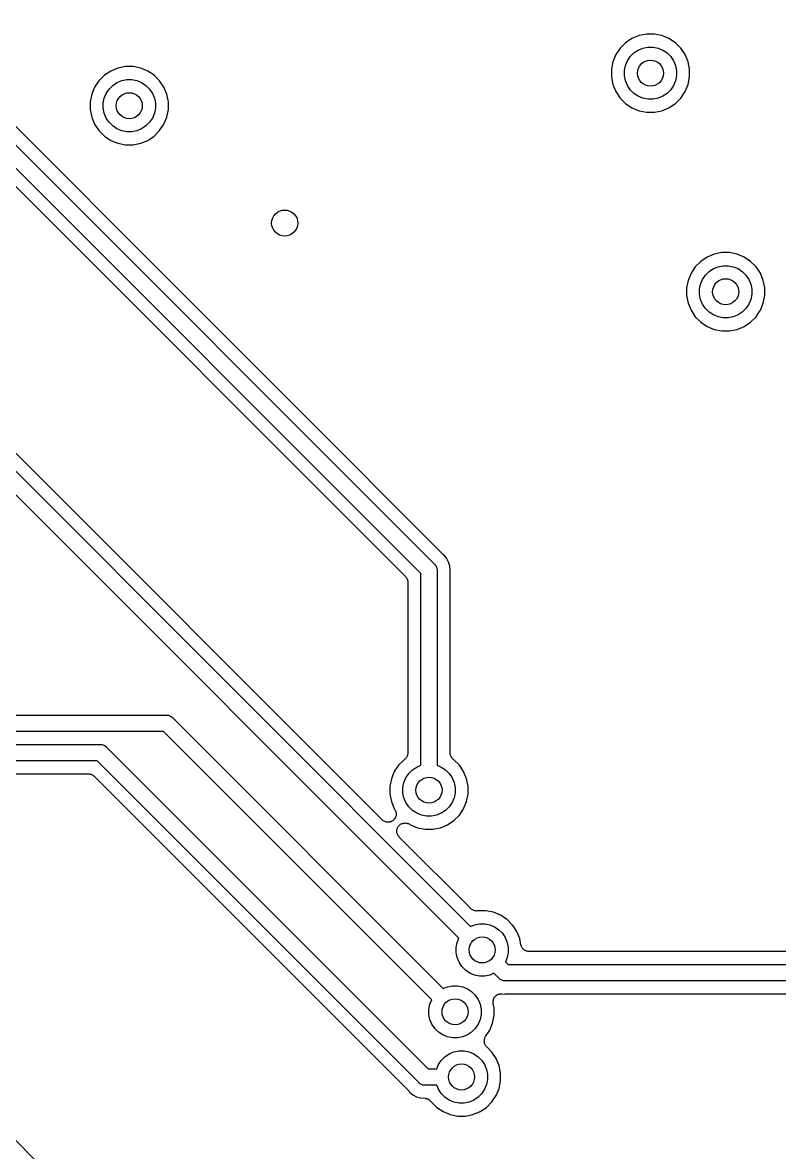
# Model space of a CAD drawing. Extents: x 113.2 to 188.8, y -123.8 to -78.2.
# Drawn here: x 166.36 to 177.98, y -107.96 to -90.62 of the extents above; entities that cross this region are included whole.
import ezdxf

# ---------------------------------------------------------------- set-up
doc = ezdxf.new("R2010")
doc.units = 0
doc.layers.add('BLACK', color=7, linetype='CONTINUOUS')

msp = doc.modelspace()

# ---------------------------------------------------------------- linework, layer by layer
at = {"layer": 'BLACK', "linetype": 'CONTINUOUS'}
for p, q in [((161.83, -88.0786), (172.684, -98.9326)), ((172.475, -99.0771), (161.686, -88.2877)), ((161.64, -88.5249), (172.238, -99.1227)), ((175.941, -90.8), (175.825, -90.8231)), ((176.059, -90.8), (175.941, -90.8)), ((176.175, -90.8231), (176.059, -90.8)), ((175.618, -90.9339), (175.534, -91.0175)), ((175.716, -90.8683), (175.618, -90.9339)), ((175.825, -90.8231), (175.716, -90.8683)), ((176.284, -90.8683), (176.175, -90.8231)), ((176.382, -90.9339), (176.284, -90.8683)), ((176.466, -91.0175), (176.382, -90.9339)), ((175.468, -91.1158), (175.423, -91.225)), ((175.534, -91.0175), (175.468, -91.1158)), ((175.646, -91.2105), (175.689, -91.145)), ((175.689, -91.145), (175.745, -91.0893)), ((175.745, -91.0893), (175.811, -91.0455)), ((175.811, -91.0455), (175.883, -91.0154)), ((175.883, -91.0154), (175.961, -91)), ((175.961, -91), (176.039, -91)), ((176.039, -91), (176.117, -91.0154)), ((176.117, -91.0154), (176.189, -91.0455)), ((176.189, -91.0455), (176.255, -91.0893)), ((176.255, -91.0893), (176.311, -91.145)), ((176.311, -91.145), (176.354, -91.2105)), ((176.532, -91.1158), (176.466, -91.0175)), ((176.577, -91.225), (176.532, -91.1158)), ((167.825, -91.3231), (167.716, -91.3683)), ((167.941, -91.3), (167.825, -91.3231)), ((168.059, -91.3), (167.941, -91.3)), ((168.175, -91.3231), (168.059, -91.3)), ((168.284, -91.3683), (168.175, -91.3231)), ((175.423, -91.225), (175.4, -91.3409)), ((175.6, -91.3606), (175.615, -91.2833)), ((175.615, -91.2833), (175.646, -91.2105)), ((176.354, -91.2105), (176.385, -91.2833)), ((176.385, -91.2833), (176.4, -91.3606)), ((176.6, -91.3409), (176.577, -91.225)), ((167.618, -91.4339), (167.534, -91.5175)), ((167.716, -91.3683), (167.618, -91.4339)), ((167.883, -91.5154), (167.961, -91.5)), ((167.961, -91.5), (168.039, -91.5)), ((168.039, -91.5), (168.117, -91.5154)), ((168.382, -91.4339), (168.284, -91.3683)), ((168.466, -91.5175), (168.382, -91.4339)), ((175.4, -91.3409), (175.4, -91.4591)), ((175.4, -91.4591), (175.423, -91.575)), ((175.6, -91.4394), (175.6, -91.3606)), ((175.615, -91.5167), (175.6, -91.4394)), ((176.4, -91.4394), (176.385, -91.5167)), ((176.4, -91.3606), (176.4, -91.4394)), ((176.577, -91.575), (176.6, -91.4591)), ((176.6, -91.4591), (176.6, -91.3409)), ((167.468, -91.6158), (167.423, -91.725)), ((167.534, -91.5175), (167.468, -91.6158)), ((167.646, -91.7105), (167.689, -91.645)), ((167.689, -91.645), (167.745, -91.5893)), ((167.745, -91.5893), (167.811, -91.5455)), ((167.811, -91.5455), (167.883, -91.5154)), ((168.117, -91.5154), (168.189, -91.5455)), ((168.189, -91.5455), (168.255, -91.5893)), ((168.255, -91.5893), (168.311, -91.645)), ((168.311, -91.645), (168.354, -91.7105)), ((168.532, -91.6158), (168.466, -91.5175)), ((168.577, -91.725), (168.532, -91.6158)), ((175.423, -91.575), (175.468, -91.6842)), ((175.468, -91.6842), (175.534, -91.7825)), ((175.646, -91.5895), (175.615, -91.5167)), ((175.689, -91.655), (175.646, -91.5895)), ((175.745, -91.7107), (175.689, -91.655)), ((176.311, -91.655), (176.255, -91.7107)), ((176.354, -91.5895), (176.311, -91.655)), ((176.385, -91.5167), (176.354, -91.5895)), ((176.466, -91.7825), (176.532, -91.6842)), ((176.532, -91.6842), (176.577, -91.575)), ((167.423, -91.725), (167.4, -91.8409)), ((167.4, -91.8409), (167.4, -91.9591)), ((167.6, -91.8606), (167.615, -91.7833)), ((167.615, -91.7833), (167.646, -91.7105)), ((168.354, -91.7105), (168.385, -91.7833)), ((168.385, -91.7833), (168.4, -91.8606)), ((168.6, -91.8409), (168.577, -91.725)), ((168.6, -91.9591), (168.6, -91.8409)), ((175.534, -91.7825), (175.618, -91.8661)), ((175.811, -91.7545), (175.745, -91.7107)), ((175.883, -91.7846), (175.811, -91.7545)), ((175.961, -91.8), (175.883, -91.7846)), ((176.039, -91.8), (175.961, -91.8)), ((176.117, -91.7846), (176.039, -91.8)), ((176.189, -91.7545), (176.117, -91.7846)), ((176.255, -91.7107), (176.189, -91.7545)), ((176.382, -91.8661), (176.466, -91.7825)), ((168.807, -94.7722), (165.953, -91.9182)), ((167.4, -91.9591), (167.423, -92.075)), ((167.6, -91.9394), (167.6, -91.8606)), ((167.615, -92.0167), (167.6, -91.9394)), ((167.646, -92.0895), (167.615, -92.0167)), ((168.385, -92.0167), (168.354, -92.0895)), ((168.4, -91.9394), (168.385, -92.0167)), ((168.4, -91.8606), (168.4, -91.9394)), ((168.577, -92.075), (168.6, -91.9591)), ((175.618, -91.8661), (175.716, -91.9317)), ((175.716, -91.9317), (175.825, -91.9769)), ((175.825, -91.9769), (175.941, -92)), ((175.941, -92), (176.059, -92)), ((176.059, -92), (176.175, -91.9769)), ((176.175, -91.9769), (176.284, -91.9317)), ((176.284, -91.9317), (176.382, -91.8661)), ((167.423, -92.075), (167.468, -92.1842)), ((167.468, -92.1842), (167.534, -92.2825)), ((167.689, -92.155), (167.646, -92.0895)), ((167.745, -92.2107), (167.689, -92.155)), ((168.311, -92.155), (168.255, -92.2107)), ((168.354, -92.0895), (168.311, -92.155)), ((168.466, -92.2825), (168.532, -92.1842)), ((168.532, -92.1842), (168.577, -92.075)), ((167.534, -92.2825), (167.618, -92.3661)), ((167.618, -92.3661), (167.716, -92.4317)), ((167.811, -92.2545), (167.745, -92.2107)), ((167.883, -92.2846), (167.811, -92.2545)), ((167.961, -92.3), (167.883, -92.2846)), ((168.039, -92.3), (167.961, -92.3)), ((168.117, -92.2846), (168.039, -92.3)), ((168.189, -92.2545), (168.117, -92.2846)), ((168.255, -92.2107), (168.189, -92.2545)), ((168.298, -92.4228), (168.382, -92.3661)), ((168.382, -92.3661), (168.466, -92.2825)), ((167.716, -92.4317), (167.825, -92.4769)), ((167.825, -92.4769), (167.941, -92.5)), ((167.941, -92.5), (168.059, -92.5)), ((168.059, -92.5), (168.175, -92.4769)), ((168.175, -92.4769), (168.284, -92.4317)), ((168.284, -92.4317), (168.298, -92.4228)), ((168.298, -92.4228), (168.298, -92.4228)), ((176.87, -94.2224), (176.772, -94.288)), ((176.979, -94.1771), (176.87, -94.2224)), ((177.095, -94.1541), (176.979, -94.1771)), ((177.213, -94.1541), (177.095, -94.1541)), ((177.329, -94.1771), (177.213, -94.1541)), ((177.438, -94.2224), (177.329, -94.1771)), ((177.537, -94.288), (177.438, -94.2224)), ((176.688, -94.3716), (176.622, -94.4699)), ((176.772, -94.288), (176.688, -94.3716)), ((176.843, -94.4991), (176.899, -94.4434)), ((176.899, -94.4434), (176.965, -94.3996)), ((176.965, -94.3996), (177.037, -94.3694)), ((177.037, -94.3694), (177.115, -94.3541)), ((177.115, -94.3541), (177.193, -94.3541)), ((177.193, -94.3541), (177.271, -94.3694)), ((177.271, -94.3694), (177.344, -94.3996)), ((177.344, -94.3996), (177.409, -94.4434)), ((177.409, -94.4434), (177.465, -94.4991)), ((177.62, -94.3716), (177.537, -94.288)), ((177.686, -94.4699), (177.62, -94.3716)), ((176.577, -94.5791), (176.554, -94.695)), ((176.622, -94.4699), (176.577, -94.5791)), ((176.769, -94.6374), (176.8, -94.5646)), ((176.8, -94.5646), (176.843, -94.4991)), ((177.465, -94.4991), (177.509, -94.5646)), ((177.509, -94.5646), (177.539, -94.6374)), ((177.731, -94.5791), (177.686, -94.4699)), ((177.754, -94.695), (177.731, -94.5791)), ((163.494, -94.7522), (173.235, -104.493)), ((168.807, -94.7723), (168.807, -94.7722)), ((170.544, -96.5097), (168.807, -94.7723)), ((176.554, -94.695), (176.554, -94.8132)), ((176.754, -94.7147), (176.769, -94.6374)), ((176.754, -94.7935), (176.754, -94.7147)), ((176.769, -94.8708), (176.754, -94.7935)), ((177.539, -94.6374), (177.554, -94.7147)), ((177.554, -94.7935), (177.539, -94.8708)), ((177.554, -94.7147), (177.554, -94.7935)), ((177.754, -94.8132), (177.754, -94.695)), ((173.058, -104.67), (163.349, -94.9612)), ((176.554, -94.8132), (176.577, -94.9291)), ((176.577, -94.9291), (176.622, -95.0383)), ((176.8, -94.9435), (176.769, -94.8708)), ((176.843, -95.0091), (176.8, -94.9435)), ((177.509, -94.9435), (177.465, -95.0091)), ((177.539, -94.8708), (177.509, -94.9435)), ((177.686, -95.0383), (177.731, -94.9291)), ((177.731, -94.9291), (177.754, -94.8132)), ((176.622, -95.0383), (176.688, -95.1366)), ((176.688, -95.1366), (176.772, -95.2201)), ((176.899, -95.0648), (176.843, -95.0091)), ((176.965, -95.1085), (176.899, -95.0648)), ((177.037, -95.1387), (176.965, -95.1085)), ((177.115, -95.1541), (177.037, -95.1387)), ((177.271, -95.1387), (177.193, -95.1541)), ((177.344, -95.1085), (177.271, -95.1387)), ((177.409, -95.0648), (177.344, -95.1085)), ((177.465, -95.0091), (177.409, -95.0648)), ((177.537, -95.2201), (177.62, -95.1366)), ((177.62, -95.1366), (177.673, -95.0578)), ((177.673, -95.0578), (177.686, -95.0383)), ((177.673, -95.0578), (177.673, -95.0578)), ((176.772, -95.2201), (176.87, -95.2858)), ((176.87, -95.2858), (176.979, -95.331)), ((177.193, -95.1541), (177.115, -95.1541)), ((177.329, -95.331), (177.438, -95.2858)), ((177.438, -95.2858), (177.537, -95.2201)), ((176.979, -95.331), (177.095, -95.3541)), ((177.095, -95.3541), (177.213, -95.3541)), ((177.213, -95.3541), (177.329, -95.331)), ((171.88, -102.856), (164.789, -95.7641)), ((170.544, -96.5098), (170.544, -96.5097)), ((172.814, -98.7798), (170.544, -96.5098)), ((172.818, -98.7832), (172.814, -98.7798)), ((172.822, -98.787), (172.818, -98.7832)), ((172.823, -98.7882), (172.822, -98.787)), ((172.831, -98.7944), (172.823, -98.7882)), ((172.684, -98.9326), (172.689, -98.9365)), ((172.689, -98.9365), (172.693, -98.9413)), ((172.693, -98.9413), (172.693, -98.9413)), ((172.693, -98.9413), (172.7, -98.9503)), ((172.7, -98.9503), (172.704, -98.9555)), ((172.704, -98.9555), (172.716, -98.9772)), ((172.872, -98.8439), (172.831, -98.7944)), ((172.874, -98.849), (172.872, -98.8439)), ((172.902, -98.9003), (172.874, -98.849)), ((172.874, -98.849), (172.874, -98.849)), ((172.92, -98.9616), (172.902, -98.9003)), ((172.927, -99.0253), (172.92, -98.9616)), ((172.238, -99.1227), (172.238, -99.123)), ((172.238, -99.123), (172.238, -99.123)), ((172.238, -99.123), (172.238, -99.1231)), ((172.238, -99.1231), (172.239, -99.124)), ((172.239, -99.124), (172.246, -99.1332)), ((172.246, -99.1332), (172.254, -99.1423)), ((172.475, -102.019), (172.475, -99.0771)), ((172.716, -98.9772), (172.723, -99.0008)), ((172.723, -99.0008), (172.725, -99.0192)), ((172.725, -99.0192), (172.725, -99.0192)), ((172.725, -99.0192), (172.726, -99.0253)), ((172.726, -99.0253), (172.725, -99.0314)), ((172.725, -99.0314), (172.725, -102.019)), ((172.925, -99.0457), (172.926, -99.0404)), ((172.925, -99.0475), (172.925, -99.0457)), ((172.925, -101.828), (172.925, -99.0475)), ((172.926, -99.0351), (172.927, -99.0253)), ((172.926, -99.0404), (172.926, -99.0351)), ((172.254, -99.1423), (172.254, -99.1428)), ((172.254, -99.1428), (172.255, -99.1434)), ((172.255, -99.1434), (172.26, -99.1538)), ((172.26, -99.1538), (172.265, -99.1641)), ((172.265, -99.1641), (172.266, -99.1648)), ((172.266, -99.1648), (172.266, -99.1654)), ((172.266, -99.1654), (172.269, -99.1767)), ((172.269, -99.1767), (172.273, -99.1879)), ((172.273, -99.1879), (172.273, -99.1885)), ((172.273, -99.1885), (172.273, -99.1892)), ((172.273, -99.1892), (172.274, -99.2009)), ((172.274, -99.2009), (172.275, -99.2125)), ((172.275, -99.2125), (172.275, -101.828)), ((162.831, -101.25), (168.569, -101.25)), ((168.569, -101.25), (168.575, -101.249)), ((168.575, -101.249), (168.581, -101.25)), ((168.581, -101.25), (168.581, -101.25)), ((168.581, -101.25), (168.6, -101.252)), ((168.6, -101.252), (168.623, -101.259)), ((168.623, -101.259), (168.645, -101.271)), ((168.645, -101.271), (168.664, -101.286)), ((168.664, -101.286), (168.668, -101.291)), ((168.668, -101.291), (172.819, -105.442)), ((168.523, -101.5), (162.877, -101.5)), ((172.642, -105.619), (168.523, -101.5)), ((163.018, -101.7), (167.553, -101.7)), ((167.553, -101.7), (167.559, -101.699)), ((167.559, -101.699), (167.565, -101.7)), ((167.565, -101.7), (167.565, -101.7)), ((167.565, -101.7), (167.584, -101.702)), ((167.584, -101.702), (167.607, -101.709)), ((167.607, -101.709), (167.629, -101.721)), ((167.629, -101.721), (167.648, -101.736)), ((167.648, -101.736), (167.652, -101.741)), ((167.652, -101.741), (172.586, -106.675)), ((172.245, -101.908), (172.238, -101.918)), ((172.253, -101.899), (172.245, -101.908)), ((172.259, -101.888), (172.253, -101.898)), ((172.253, -101.898), (172.253, -101.899)), ((172.253, -101.899), (172.253, -101.899)), ((172.265, -101.878), (172.259, -101.888)), ((172.269, -101.865), (172.265, -101.877)), ((172.265, -101.877), (172.265, -101.877)), ((172.265, -101.877), (172.265, -101.878)), ((172.272, -101.854), (172.269, -101.865)), ((172.274, -101.841), (172.272, -101.853)), ((172.272, -101.853), (172.272, -101.853)), ((172.272, -101.853), (172.272, -101.854)), ((172.275, -101.829), (172.274, -101.841)), ((172.275, -101.828), (172.275, -101.828)), ((172.275, -101.828), (172.275, -101.828)), ((172.275, -101.828), (172.275, -101.828)), ((172.275, -101.828), (172.275, -101.829)), ((172.926, -101.839), (172.925, -101.828)), ((172.927, -101.851), (172.926, -101.839)), ((172.927, -101.852), (172.927, -101.851)), ((172.931, -101.864), (172.927, -101.852)), ((172.927, -101.852), (172.927, -101.852)), ((172.934, -101.875), (172.931, -101.864)), ((172.935, -101.876), (172.934, -101.875)), ((172.934, -101.875), (172.934, -101.875)), ((172.94, -101.886), (172.935, -101.876)), ((172.946, -101.897), (172.94, -101.886)), ((172.946, -101.898), (172.946, -101.897)), ((172.946, -101.897), (172.946, -101.897)), ((172.954, -101.907), (172.946, -101.898)), ((172.961, -101.916), (172.954, -101.907)), ((167.508, -101.95), (163.063, -101.95)), ((172.442, -106.884), (167.508, -101.95)), ((172.134, -102.018), (172.068, -102.116)), ((172.218, -101.934), (172.134, -102.018)), ((172.219, -101.933), (172.218, -101.934)), ((172.228, -101.926), (172.219, -101.933)), ((172.237, -101.918), (172.228, -101.926)), ((172.238, -101.918), (172.237, -101.918)), ((172.237, -101.918), (172.237, -101.918)), ((172.345, -102.089), (172.411, -102.046)), ((172.411, -102.046), (172.475, -102.019)), ((172.725, -102.019), (172.789, -102.046)), ((172.789, -102.046), (172.855, -102.089)), ((172.961, -101.917), (172.961, -101.916)), ((172.962, -101.917), (172.961, -101.917)), ((172.971, -101.925), (172.962, -101.917)), ((172.98, -101.932), (172.971, -101.925)), ((172.981, -101.933), (172.98, -101.932)), ((172.982, -101.934), (172.981, -101.933)), ((172.981, -101.933), (172.981, -101.933)), ((172.981, -101.933), (172.981, -101.933)), ((172.981, -101.933), (172.981, -101.933)), ((173.066, -102.018), (172.982, -101.934)), ((173.132, -102.116), (173.066, -102.018)), ((163.199, -102.15), (167.372, -102.15)), ((167.372, -102.15), (167.373, -102.15)), ((167.373, -102.15), (167.373, -102.15)), ((167.373, -102.15), (167.373, -102.15)), ((167.373, -102.15), (167.374, -102.15)), ((167.374, -102.15), (167.386, -102.151)), ((167.386, -102.151), (167.397, -102.153)), ((167.397, -102.153), (167.398, -102.153)), ((167.398, -102.153), (167.399, -102.153)), ((167.399, -102.153), (167.41, -102.156)), ((167.41, -102.156), (167.421, -102.16)), ((167.421, -102.16), (167.421, -102.16)), ((167.421, -102.16), (167.422, -102.16)), ((167.422, -102.16), (167.432, -102.166)), ((167.432, -102.166), (167.443, -102.171)), ((167.443, -102.171), (167.443, -102.172)), ((167.443, -102.172), (167.444, -102.172)), ((167.444, -102.172), (167.453, -102.18)), ((167.453, -102.18), (167.462, -102.187)), ((167.462, -102.187), (172.289, -107.014)), ((172.023, -102.225), (172, -102.341)), ((172.068, -102.116), (172.023, -102.225)), ((172.215, -102.283), (172.246, -102.211)), ((172.246, -102.211), (172.289, -102.145)), ((172.289, -102.145), (172.345, -102.089)), ((172.855, -102.089), (172.911, -102.145)), ((172.911, -102.145), (172.954, -102.211)), ((172.954, -102.211), (172.985, -102.283)), ((173.177, -102.225), (173.132, -102.116)), ((173.2, -102.341), (173.177, -102.225)), ((172, -102.341), (172, -102.459)), ((172.2, -102.361), (172.215, -102.283)), ((172.2, -102.439), (172.2, -102.361)), ((172.985, -102.283), (173, -102.361)), ((173, -102.361), (173, -102.439)), ((173.2, -102.459), (173.2, -102.341)), ((172, -102.459), (172.023, -102.575)), ((172.023, -102.575), (172.068, -102.684)), ((172.215, -102.517), (172.2, -102.439)), ((172.246, -102.589), (172.215, -102.517)), ((172.289, -102.655), (172.246, -102.589)), ((172.954, -102.589), (172.911, -102.655)), ((172.985, -102.517), (172.954, -102.589)), ((173, -102.439), (172.985, -102.517)), ((173.132, -102.684), (173.177, -102.575)), ((173.177, -102.575), (173.2, -102.459)), ((172.068, -102.684), (172.076, -102.696)), ((172.076, -102.696), (172.077, -102.697)), ((172.077, -102.697), (172.077, -102.697)), ((172.077, -102.697), (172.077, -102.697)), ((172.077, -102.697), (172.077, -102.697)), ((172.077, -102.697), (172.083, -102.709)), ((172.083, -102.709), (172.088, -102.719)), ((172.088, -102.719), (172.088, -102.719)), ((172.088, -102.719), (172.088, -102.719)), ((172.088, -102.719), (172.092, -102.731)), ((172.092, -102.731), (172.095, -102.743)), ((172.095, -102.743), (172.095, -102.743)), ((172.095, -102.743), (172.095, -102.743)), ((172.095, -102.743), (172.096, -102.754)), ((172.096, -102.754), (172.097, -102.767)), ((172.097, -102.768), (172.096, -102.779)), ((172.097, -102.767), (172.097, -102.768)), ((172.097, -102.768), (172.097, -102.768)), ((172.345, -102.711), (172.289, -102.655)), ((172.411, -102.754), (172.345, -102.711)), ((172.483, -102.785), (172.411, -102.754)), ((172.789, -102.754), (172.717, -102.785)), ((172.855, -102.711), (172.789, -102.754)), ((172.911, -102.655), (172.855, -102.711)), ((173.066, -102.782), (173.132, -102.684)), ((171.89, -102.864), (171.88, -102.856)), ((171.9, -102.872), (171.89, -102.864)), ((171.911, -102.878), (171.9, -102.872)), ((171.9, -102.872), (171.9, -102.872)), ((171.9, -102.872), (171.9, -102.872)), ((171.921, -102.883), (171.911, -102.878)), ((171.933, -102.887), (171.921, -102.883)), ((171.921, -102.883), (171.921, -102.883)), ((171.921, -102.883), (171.921, -102.883)), ((171.945, -102.891), (171.933, -102.887)), ((171.958, -102.892), (171.945, -102.891)), ((171.945, -102.891), (171.945, -102.891)), ((171.945, -102.891), (171.945, -102.891)), ((171.97, -102.893), (171.958, -102.892)), ((171.982, -102.892), (171.97, -102.893)), ((171.97, -102.893), (171.97, -102.893)), ((171.97, -102.893), (171.97, -102.893)), ((171.994, -102.891), (171.982, -102.892)), ((171.995, -102.891), (171.994, -102.891)), ((171.994, -102.891), (171.994, -102.891)), ((172.006, -102.887), (171.995, -102.891)), ((172.018, -102.884), (172.006, -102.887)), ((172.029, -102.878), (172.018, -102.884)), ((172.018, -102.884), (172.018, -102.884)), ((172.018, -102.884), (172.018, -102.884)), ((172.04, -102.872), (172.029, -102.878)), ((172.05, -102.864), (172.04, -102.872)), ((172.04, -102.872), (172.04, -102.872)), ((172.04, -102.872), (172.04, -102.872)), ((172.059, -102.857), (172.05, -102.864)), ((172.068, -102.847), (172.059, -102.857)), ((172.059, -102.857), (172.059, -102.857)), ((172.059, -102.857), (172.059, -102.857)), ((172.075, -102.838), (172.068, -102.847)), ((172.081, -102.827), (172.075, -102.838)), ((172.075, -102.838), (172.075, -102.838)), ((172.075, -102.838), (172.075, -102.838)), ((172.087, -102.816), (172.081, -102.827)), ((172.091, -102.803), (172.087, -102.816)), ((172.087, -102.816), (172.087, -102.816)), ((172.087, -102.816), (172.087, -102.816)), ((172.095, -102.792), (172.091, -102.803)), ((172.096, -102.779), (172.095, -102.792)), ((172.095, -102.792), (172.095, -102.792)), ((172.095, -102.792), (172.095, -102.792)), ((172.129, -102.958), (172.137, -102.949)), ((172.137, -102.949), (172.145, -102.939)), ((172.145, -102.939), (172.154, -102.932)), ((172.145, -102.939), (172.145, -102.939)), ((172.145, -102.939), (172.145, -102.939)), ((172.154, -102.932), (172.164, -102.924)), ((172.164, -102.924), (172.175, -102.918)), ((172.164, -102.924), (172.164, -102.924)), ((172.164, -102.924), (172.164, -102.924)), ((172.175, -102.918), (172.186, -102.912)), ((172.186, -102.912), (172.198, -102.909)), ((172.186, -102.912), (172.186, -102.912)), ((172.186, -102.912), (172.186, -102.912)), ((172.198, -102.909), (172.21, -102.905)), ((172.21, -102.905), (172.221, -102.904)), ((172.21, -102.905), (172.21, -102.905)), ((172.21, -102.905), (172.21, -102.905)), ((172.221, -102.904), (172.234, -102.903)), ((172.234, -102.903), (172.234, -102.903)), ((172.234, -102.903), (172.234, -102.903)), ((172.234, -102.903), (172.247, -102.904)), ((172.247, -102.904), (172.259, -102.905)), ((172.259, -102.905), (172.259, -102.905)), ((172.259, -102.905), (172.259, -102.905)), ((172.259, -102.905), (172.271, -102.909)), ((172.271, -102.909), (172.283, -102.912)), ((172.283, -102.912), (172.283, -102.912)), ((172.283, -102.912), (172.283, -102.912)), ((172.283, -102.912), (172.293, -102.918)), ((172.293, -102.918), (172.304, -102.924)), ((172.304, -102.924), (172.316, -102.932)), ((172.316, -102.932), (172.425, -102.977)), ((172.561, -102.8), (172.483, -102.785)), ((172.639, -102.8), (172.561, -102.8)), ((172.717, -102.785), (172.639, -102.8)), ((172.775, -102.977), (172.884, -102.932)), ((172.884, -102.932), (172.982, -102.866)), ((172.982, -102.866), (173.066, -102.782)), ((172.107, -103.028), (172.108, -103.016)), ((172.108, -103.04), (172.107, -103.028)), ((172.107, -103.028), (172.107, -103.028)), ((172.107, -103.028), (172.107, -103.028)), ((172.108, -103.016), (172.11, -103.004)), ((172.109, -103.053), (172.108, -103.04)), ((172.112, -103.065), (172.109, -103.053)), ((172.109, -103.053), (172.109, -103.053)), ((172.109, -103.053), (172.109, -103.053)), ((172.11, -103.004), (172.113, -102.992)), ((172.11, -103.004), (172.11, -103.004)), ((172.11, -103.004), (172.11, -103.004)), ((172.116, -103.077), (172.112, -103.065)), ((172.113, -102.992), (172.117, -102.98)), ((172.122, -103.088), (172.116, -103.077)), ((172.116, -103.077), (172.116, -103.077)), ((172.116, -103.077), (172.116, -103.077)), ((172.117, -102.98), (172.123, -102.969)), ((172.117, -102.98), (172.117, -102.98)), ((172.117, -102.98), (172.117, -102.98)), ((172.127, -103.099), (172.122, -103.088)), ((172.123, -102.969), (172.129, -102.958)), ((172.135, -103.108), (172.127, -103.099)), ((172.127, -103.099), (172.127, -103.099)), ((172.127, -103.099), (172.127, -103.099)), ((172.129, -102.958), (172.129, -102.958)), ((172.129, -102.958), (172.129, -102.958)), ((172.143, -103.118), (172.135, -103.108)), ((172.144, -103.12), (172.143, -103.118)), ((172.143, -103.118), (172.143, -103.118)), ((172.143, -103.118), (172.143, -103.118)), ((172.143, -103.118), (172.143, -103.118)), ((173.241, -104.217), (172.144, -103.12)), ((172.425, -102.977), (172.541, -103)), ((172.541, -103), (172.659, -103)), ((172.659, -103), (172.775, -102.977)), ((169.701, -111.218), (161.993, -103.511)), ((173.25, -104.224), (173.241, -104.217)), ((173.259, -104.232), (173.25, -104.224)), ((173.26, -104.232), (173.259, -104.232)), ((173.26, -104.233), (173.26, -104.232)), ((173.271, -104.238), (173.26, -104.233)), ((173.281, -104.244), (173.271, -104.238)), ((173.282, -104.244), (173.281, -104.244)), ((173.294, -104.248), (173.282, -104.244)), ((173.282, -104.244), (173.282, -104.244)), ((173.305, -104.251), (173.294, -104.248)), ((173.306, -104.251), (173.305, -104.251)), ((173.305, -104.251), (173.305, -104.251)), ((173.318, -104.253), (173.306, -104.251)), ((173.329, -104.254), (173.318, -104.253)), ((173.33, -104.254), (173.329, -104.254)), ((173.331, -104.254), (173.33, -104.254)), ((173.342, -104.253), (173.331, -104.254)), ((173.354, -104.252), (173.342, -104.253)), ((173.355, -104.252), (173.354, -104.252)), ((173.356, -104.252), (173.355, -104.252)), ((173.355, -104.252), (173.355, -104.252)), ((173.355, -104.252), (173.355, -104.252)), ((173.357, -104.251), (173.356, -104.252)), ((173.475, -104.251), (173.357, -104.251)), ((173.591, -104.274), (173.475, -104.251)), ((173.7, -104.32), (173.591, -104.274)), ((173.799, -104.385), (173.7, -104.32)), ((173.235, -104.493), (173.3, -104.467)), ((173.3, -104.467), (173.377, -104.451)), ((173.377, -104.451), (173.456, -104.451)), ((173.456, -104.451), (173.533, -104.467)), ((173.533, -104.467), (173.606, -104.497)), ((173.606, -104.497), (173.671, -104.541)), ((173.882, -104.469), (173.799, -104.385)), ((173.902, -104.499), (173.882, -104.469)), ((173.948, -104.567), (173.902, -104.499)), ((173.902, -104.499), (173.902, -104.499)), ((173.032, -104.735), (173.058, -104.67)), ((173.671, -104.541), (173.727, -104.596)), ((173.727, -104.596), (173.771, -104.662)), ((173.771, -104.662), (173.801, -104.735)), ((173.993, -104.676), (173.948, -104.567)), ((174.012, -104.773), (173.993, -104.676)), ((173.016, -104.812), (173.032, -104.735)), ((173.016, -104.891), (173.016, -104.812)), ((173.801, -104.735), (173.816, -104.812)), ((173.816, -104.812), (173.816, -104.891)), ((174.016, -104.784), (174.012, -104.773)), ((174.019, -104.796), (174.016, -104.784)), ((174.02, -104.796), (174.019, -104.796)), ((174.019, -104.796), (174.019, -104.796)), ((174.025, -104.807), (174.02, -104.796)), ((174.031, -104.818), (174.025, -104.807)), ((174.039, -104.828), (174.031, -104.818)), ((174.031, -104.818), (174.031, -104.818)), ((174.031, -104.818), (174.031, -104.818)), ((174.046, -104.837), (174.039, -104.828)), ((174.047, -104.837), (174.046, -104.837)), ((174.047, -104.838), (174.047, -104.837)), ((174.056, -104.845), (174.047, -104.838)), ((174.065, -104.853), (174.056, -104.845)), ((174.066, -104.853), (174.065, -104.853)), ((174.076, -104.859), (174.066, -104.853)), ((174.066, -104.853), (174.066, -104.853)), ((173.032, -104.968), (173.016, -104.891)), ((173.062, -105.041), (173.032, -104.968)), ((173.801, -104.968), (173.774, -105.032)), ((173.816, -104.891), (173.801, -104.968)), ((174.087, -104.865), (174.076, -104.859)), ((174.088, -104.865), (174.087, -104.865)), ((174.087, -104.865), (174.087, -104.865)), ((174.099, -104.869), (174.088, -104.865)), ((174.111, -104.872), (174.099, -104.869)), ((174.123, -104.874), (174.111, -104.872)), ((174.111, -104.872), (174.111, -104.872)), ((174.111, -104.872), (174.111, -104.872)), ((174.135, -104.875), (174.123, -104.874)), ((174.136, -104.875), (174.135, -104.875)), ((174.137, -104.875), (174.136, -104.875)), ((174.136, -104.875), (174.136, -104.875)), ((174.136, -104.875), (174.136, -104.875)), ((178.978, -104.875), (174.137, -104.875)), ((173.106, -105.106), (173.062, -105.041)), ((173.161, -105.162), (173.106, -105.106)), ((173.227, -105.206), (173.161, -105.162)), ((173.774, -105.032), (173.817, -105.075)), ((173.817, -105.075), (178.994, -105.075)), ((173.3, -105.236), (173.227, -105.206)), ((173.377, -105.251), (173.3, -105.236)), ((173.456, -105.251), (173.377, -105.251)), ((173.533, -105.236), (173.456, -105.251)), ((173.597, -105.209), (173.533, -105.236)), ((173.672, -105.284), (173.597, -105.209)), ((173.676, -105.289), (173.672, -105.284)), ((173.681, -105.293), (173.676, -105.289)), ((173.695, -105.304), (173.681, -105.293)), ((173.716, -105.316), (173.695, -105.304)), ((173.717, -105.316), (173.716, -105.316)), ((173.74, -105.323), (173.717, -105.316)), ((173.759, -105.325), (173.74, -105.323)), ((173.765, -105.326), (173.759, -105.325)), ((173.759, -105.325), (173.759, -105.325)), ((173.771, -105.325), (173.765, -105.326)), ((178.948, -105.325), (173.771, -105.325)), ((172.819, -105.442), (172.883, -105.415)), ((172.883, -105.415), (172.961, -105.4)), ((172.961, -105.4), (173.039, -105.4)), ((173.039, -105.4), (173.117, -105.415)), ((173.117, -105.415), (173.189, -105.446)), ((173.189, -105.446), (173.255, -105.489)), ((173.255, -105.489), (173.311, -105.545)), ((173.311, -105.545), (173.354, -105.611)), ((173.627, -105.555), (173.631, -105.55)), ((173.631, -105.55), (173.636, -105.547)), ((173.636, -105.547), (173.642, -105.543)), ((173.642, -105.543), (173.647, -105.54)), ((173.647, -105.54), (173.652, -105.537)), ((173.652, -105.537), (173.658, -105.534)), ((173.658, -105.534), (173.664, -105.531)), ((173.664, -105.531), (173.669, -105.53)), ((173.669, -105.53), (173.675, -105.527)), ((173.675, -105.527), (173.681, -105.526)), ((173.681, -105.526), (173.687, -105.524)), ((173.687, -105.524), (173.693, -105.524)), ((173.693, -105.524), (173.699, -105.522)), ((173.699, -105.522), (173.705, -105.522)), ((173.705, -105.522), (173.712, -105.522)), ((173.712, -105.522), (173.718, -105.523)), ((173.718, -105.523), (173.724, -105.523)), ((173.724, -105.523), (173.765, -105.527)), ((173.765, -105.527), (173.775, -105.526)), ((173.775, -105.526), (173.776, -105.525)), ((173.776, -105.525), (173.782, -105.526)), ((173.782, -105.526), (173.787, -105.525)), ((173.787, -105.525), (178.673, -105.525)), ((172.6, -105.761), (172.615, -105.683)), ((172.615, -105.683), (172.642, -105.619)), ((173.354, -105.611), (173.385, -105.683)), ((173.385, -105.683), (173.4, -105.761)), ((173.584, -105.647), (173.585, -105.641)), ((173.585, -105.654), (173.584, -105.647)), ((173.585, -105.636), (173.586, -105.629)), ((173.585, -105.641), (173.585, -105.636)), ((173.585, -105.66), (173.585, -105.654)), ((173.586, -105.666), (173.585, -105.66)), ((173.586, -105.629), (173.587, -105.623)), ((173.586, -105.672), (173.586, -105.666)), ((173.587, -105.674), (173.586, -105.672)), ((173.587, -105.623), (173.589, -105.617)), ((173.6, -105.741), (173.587, -105.674)), ((173.589, -105.617), (173.59, -105.611)), ((173.59, -105.611), (173.592, -105.605)), ((173.592, -105.605), (173.594, -105.599)), ((173.594, -105.599), (173.597, -105.594)), ((173.597, -105.594), (173.599, -105.588)), ((173.599, -105.588), (173.603, -105.583)), ((173.603, -105.583), (173.606, -105.577)), ((173.606, -105.577), (173.61, -105.573)), ((173.61, -105.573), (173.613, -105.568)), ((173.613, -105.568), (173.618, -105.563)), ((173.618, -105.563), (173.622, -105.558)), ((173.622, -105.558), (173.627, -105.555)), ((172.6, -105.839), (172.6, -105.761)), ((172.615, -105.917), (172.6, -105.839)), ((173.4, -105.839), (173.385, -105.917)), ((173.4, -105.761), (173.4, -105.839)), ((173.577, -105.975), (173.6, -105.859)), ((173.6, -105.859), (173.6, -105.741)), ((172.646, -105.989), (172.615, -105.917)), ((172.689, -106.055), (172.646, -105.989)), ((172.745, -106.111), (172.689, -106.055)), ((173.311, -106.055), (173.255, -106.111)), ((173.354, -105.989), (173.311, -106.055)), ((173.385, -105.917), (173.354, -105.989)), ((173.532, -106.084), (173.577, -105.975)), ((172.811, -106.154), (172.745, -106.111)), ((172.883, -106.185), (172.811, -106.154)), ((172.961, -106.2), (172.883, -106.185)), ((173.039, -106.2), (172.961, -106.2)), ((173.117, -106.185), (173.039, -106.2)), ((173.189, -106.154), (173.117, -106.185)), ((173.255, -106.111), (173.189, -106.154)), ((173.448, -106.246), (173.45, -106.234)), ((173.45, -106.234), (173.451, -106.222)), ((173.451, -106.221), (173.455, -106.21)), ((173.451, -106.222), (173.451, -106.221)), ((173.451, -106.222), (173.451, -106.222)), ((173.455, -106.21), (173.458, -106.199)), ((173.458, -106.199), (173.458, -106.198)), ((173.458, -106.198), (173.459, -106.198)), ((173.459, -106.198), (173.464, -106.187)), ((173.464, -106.187), (173.47, -106.177)), ((173.47, -106.177), (173.532, -106.084)), ((172.911, -106.446), (172.983, -106.415)), ((172.983, -106.415), (173.061, -106.4)), ((173.061, -106.4), (173.139, -106.4)), ((173.139, -106.4), (173.217, -106.415)), ((173.217, -106.415), (173.289, -106.446)), ((173.448, -106.247), (173.449, -106.246)), ((173.449, -106.246), (173.448, -106.246)), ((173.45, -106.259), (173.448, -106.247)), ((173.451, -106.271), (173.45, -106.259)), ((173.451, -106.272), (173.451, -106.271)), ((173.451, -106.271), (173.451, -106.271)), ((173.454, -106.283), (173.451, -106.272)), ((173.458, -106.294), (173.454, -106.283)), ((173.458, -106.295), (173.458, -106.294)), ((173.463, -106.306), (173.458, -106.295)), ((173.458, -106.295), (173.458, -106.295)), ((173.469, -106.316), (173.463, -106.306)), ((173.469, -106.317), (173.469, -106.316)), ((173.477, -106.327), (173.469, -106.317)), ((173.469, -106.317), (173.469, -106.317)), ((173.484, -106.336), (173.477, -106.327)), ((173.485, -106.337), (173.484, -106.336)), ((173.486, -106.337), (173.485, -106.337)), ((173.485, -106.337), (173.485, -106.337)), ((173.485, -106.337), (173.485, -106.337)), ((173.566, -106.418), (173.486, -106.337)), ((173.632, -106.516), (173.566, -106.418)), ((172.746, -106.611), (172.789, -106.545)), ((172.789, -106.545), (172.845, -106.489)), ((172.845, -106.489), (172.911, -106.446)), ((173.289, -106.446), (173.355, -106.489)), ((173.355, -106.489), (173.411, -106.545)), ((173.411, -106.545), (173.454, -106.611)), ((173.677, -106.625), (173.632, -106.516)), ((172.586, -106.675), (172.719, -106.675)), ((172.719, -106.675), (172.746, -106.611)), ((173.454, -106.611), (173.485, -106.683)), ((173.485, -106.683), (173.5, -106.761)), ((173.5, -106.761), (173.5, -106.839)), ((173.7, -106.741), (173.677, -106.625)), ((173.7, -106.859), (173.7, -106.741)), ((172.445, -106.889), (172.442, -106.884)), ((172.45, -106.893), (172.445, -106.889)), ((172.459, -106.9), (172.45, -106.893)), ((172.45, -106.893), (172.45, -106.893)), ((172.465, -106.904), (172.459, -106.9)), ((172.486, -106.916), (172.465, -106.904)), ((172.51, -106.923), (172.486, -106.916)), ((172.528, -106.925), (172.51, -106.923)), ((172.534, -106.926), (172.528, -106.925)), ((172.528, -106.925), (172.528, -106.925)), ((172.54, -106.925), (172.534, -106.926)), ((172.719, -106.925), (172.54, -106.925)), ((172.746, -106.989), (172.719, -106.925)), ((173.485, -106.917), (173.454, -106.989)), ((173.5, -106.839), (173.485, -106.917)), ((173.677, -106.975), (173.7, -106.859)), ((172.289, -107.014), (172.29, -107.015)), ((172.29, -107.015), (172.293, -107.02)), ((172.293, -107.02), (172.297, -107.023)), ((172.297, -107.023), (172.303, -107.031)), ((172.303, -107.031), (172.353, -107.072)), ((172.353, -107.072), (172.409, -107.102)), ((172.409, -107.102), (172.449, -107.114)), ((172.789, -107.055), (172.746, -106.989)), ((172.845, -107.111), (172.789, -107.055)), ((172.911, -107.154), (172.845, -107.111)), ((173.355, -107.111), (173.289, -107.154)), ((173.411, -107.055), (173.355, -107.111)), ((173.454, -106.989), (173.411, -107.055)), ((173.566, -107.182), (173.632, -107.084)), ((173.632, -107.084), (173.677, -106.975)), ((172.449, -107.114), (172.449, -107.114)), ((172.449, -107.114), (172.471, -107.12)), ((172.471, -107.12), (172.541, -107.127)), ((172.541, -107.127), (172.543, -107.127)), ((172.543, -107.127), (172.548, -107.129)), ((172.548, -107.129), (172.554, -107.129)), ((172.554, -107.129), (172.561, -107.131)), ((172.561, -107.131), (172.567, -107.133)), ((172.567, -107.133), (172.572, -107.135)), ((172.572, -107.135), (172.578, -107.136)), ((172.578, -107.136), (172.584, -107.14)), ((172.584, -107.14), (172.59, -107.142)), ((172.59, -107.142), (172.595, -107.146)), ((172.595, -107.146), (172.599, -107.148)), ((172.599, -107.148), (172.605, -107.153)), ((172.605, -107.153), (172.61, -107.156)), ((172.61, -107.156), (172.614, -107.16)), ((172.614, -107.16), (172.619, -107.164)), ((172.619, -107.164), (172.623, -107.169)), ((172.623, -107.169), (172.628, -107.174)), ((172.628, -107.174), (172.631, -107.179)), ((172.631, -107.179), (172.633, -107.182)), ((172.633, -107.182), (172.718, -107.266)), ((172.718, -107.266), (172.816, -107.332)), ((172.983, -107.185), (172.911, -107.154)), ((173.061, -107.2), (172.983, -107.185)), ((173.139, -107.2), (173.061, -107.2)), ((173.217, -107.185), (173.139, -107.2)), ((173.289, -107.154), (173.217, -107.185)), ((173.384, -107.332), (173.482, -107.266)), ((173.482, -107.266), (173.566, -107.182)), ((172.816, -107.332), (172.925, -107.377)), ((172.925, -107.377), (173.041, -107.4)), ((173.041, -107.4), (173.159, -107.4)), ((173.159, -107.4), (173.275, -107.377)), ((173.275, -107.377), (173.384, -107.332))]:
    msp.add_line(p, q, dxfattribs=at)
at = {"layer": 'BLACK'}
for centre in [(176, -91.4), (168, -91.9), (170.385, -93.7), (177.154, -94.7541), (172.6, -102.4), (173.416, -104.851), (173, -105.8), (173.1, -106.8)]:
    msp.add_circle(centre, 0.2, dxfattribs=at)

doc.saveas('drawing.dxf')
